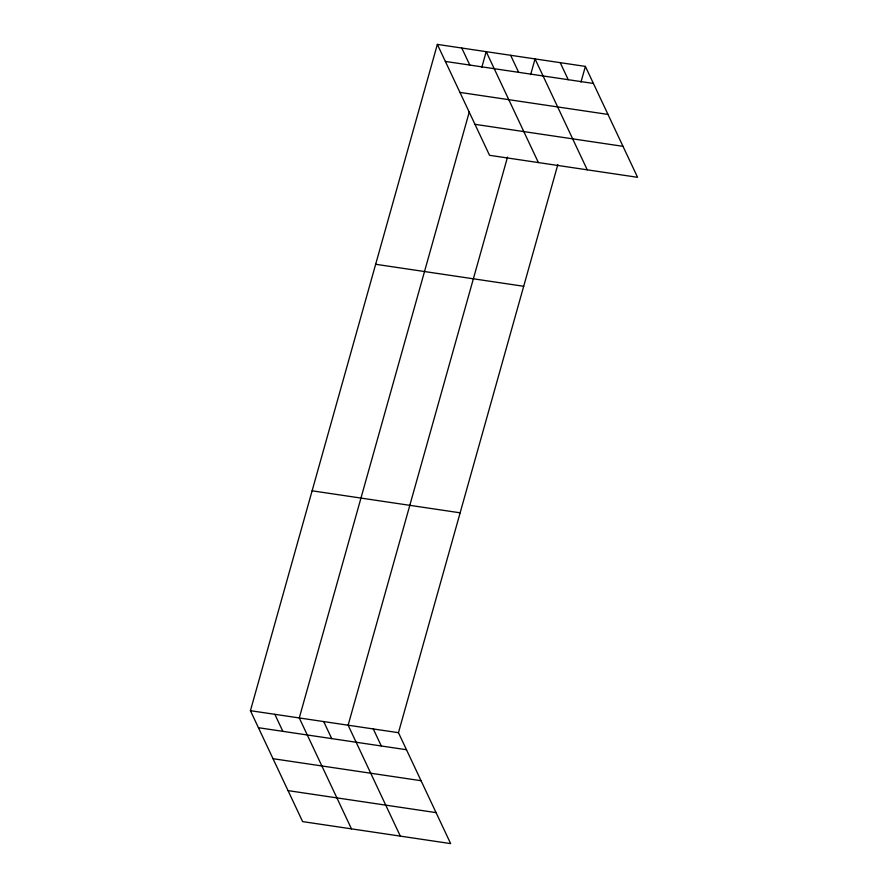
<?xml version="1.0" encoding="UTF-8"?>
<svg xmlns="http://www.w3.org/2000/svg" width="888" height="888" viewBox="0 0 888 888"><rect width="100%" height="100%" fill="white"/><g stroke="black" fill="none" stroke-linecap="round" stroke-linejoin="round"><path stroke-width="1.33" d="M557.842 164.569L398.457 732.689L450.649 843.6L302.619 821.6L250.427 710.689L437.351 44.4L585.381 66.4L637.573 177.311L489.543 155.311L437.351 44.4M469.308 111.866L299.278 717.948L351.47 828.859M481.796 67.366L486.202 51.659L538.394 162.571M507.514 157.087L348.129 725.207L400.322 836.119M530.647 74.625L535.053 58.919L587.245 169.83M580.974 82.107L585.381 66.4M445.365 61.427L593.395 83.439M459.94 92.408L607.98 114.419M474.969 124.331L622.999 146.331M375.668 264.28L523.698 286.28M312.11 490.809L460.139 512.82M250.427 710.689L398.457 732.689M258.441 727.716L406.471 749.727M273.016 758.696L421.045 780.707M288.034 790.62L436.075 812.62M560.217 62.66L568.231 79.698M510.633 55.289L518.648 72.328M461.782 48.03L469.796 65.057M373.293 728.948L381.307 745.987M323.698 721.578L331.712 738.616M274.847 714.318L282.861 731.346"/></g></svg>
